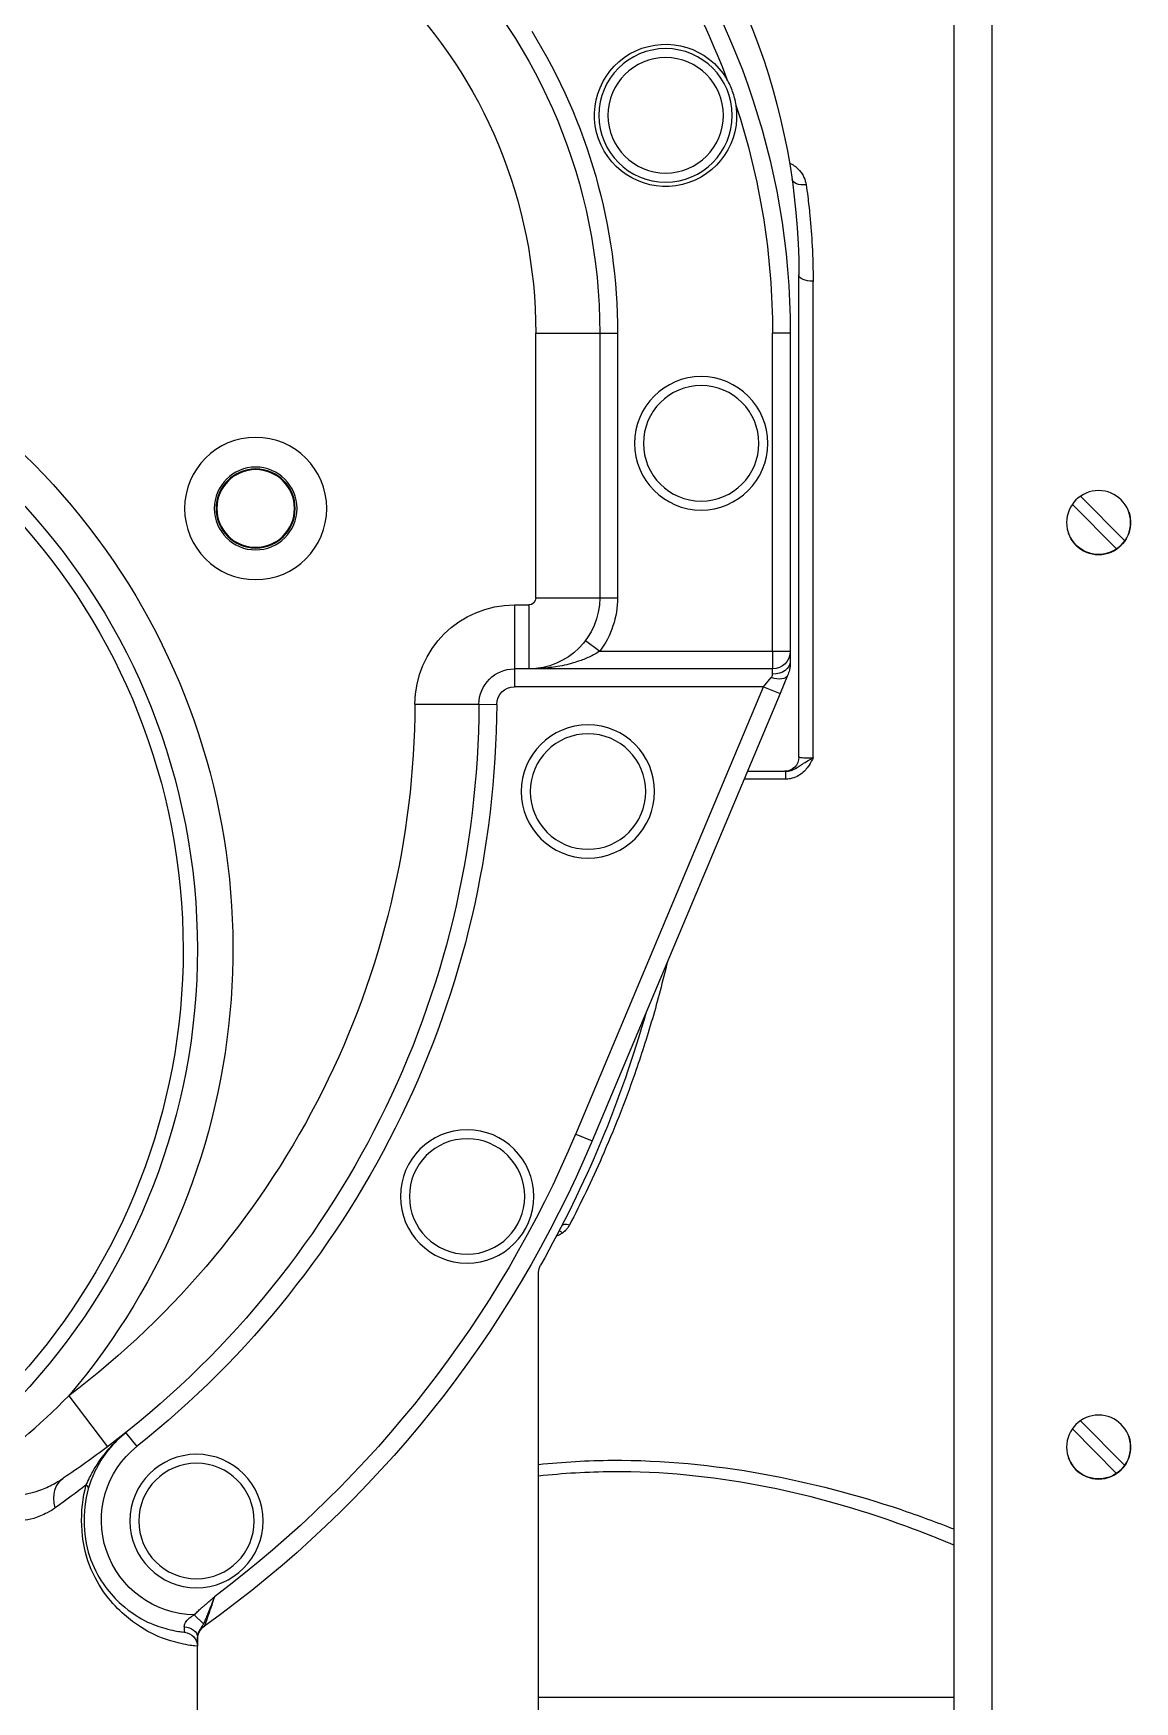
# Model space of a CAD drawing. Header units: inches. Extents: x -883 to 808, y -248 to 1051.
# Drawn here: x -403.9 to -396.15, y -128.97 to -117.24 of the extents above; entities that cross this region are included whole.
import ezdxf

# ---------------------------------------------------------------- set-up
doc = ezdxf.new("R2010")
doc.units = ezdxf.units.IN
doc.header["$MEASUREMENT"] = 0
doc.layers.get('0').update_dxf_attribs({"linetype": 'CONTINUOUS'})
doc.layers.add('EQUIPMENT - COMPRESSORS', color=41, linetype='CONTINUOUS')

# ---------------------------------------------------------------- blocks, each defined once
blk = doc.blocks.new('A$C084a53c6')
for p, q in [((14.696, 43.451), (14.696, 65.701)), ((14.965, 65.701), (14.965, 43.451)), ((14.966, 65.702), (14.966, 43.452)), ((15.955, 55.546), (15.955, 58.897)), ((16.055, 55.552), (16.055, 58.942)), ((16.115, 58.532), (16.24, 58.532)), ((16.115, 58.532), (16.115, 56.297)), ((16.24, 56.297), (16.24, 58.532)), ((17.33, 58.532), (17.33, 56.672)), ((17.455, 58.532), (17.33, 58.532)), ((17.905, 58.532), (17.455, 58.532)), ((17.455, 58.532), (17.455, 56.672)), ((17.905, 56.672), (17.905, 58.532)), ((14.074, 57.386), (13.763, 57.072)), ((13.82, 57.016), (14.131, 57.329)), ((17.455, 56.672), (17.33, 56.672)), ((17.905, 56.672), (17.455, 56.672)), ((18.055, 56.622), (17.955, 56.622)), ((17.955, 56.622), (17.955, 56.172)), ((18.055, 56.622), (18.055, 56.172)), ((17.555, 56.372), (17.455, 56.297)), ((16.24, 56.297), (16.115, 56.297)), ((16.115, 56.297), (16.115, 56.223)), ((17.455, 56.297), (16.24, 56.297)), ((16.24, 56.297), (16.24, 56.172)), ((16.134, 56.126), (16.187, 55.999)), ((16.24, 56.172), (17.955, 56.172)), ((16.24, 56.135), (16.24, 56.172)), ((16.303, 56.047), (16.249, 56.111)), ((17.955, 56.172), (18.055, 56.172)), ((18.055, 56.172), (18.055, 56.047)), ((16.303, 56.047), (16.187, 55.999)), ((16.187, 55.999), (17.509, 52.853)), ((16.303, 56.047), (18.055, 56.047)), ((17.624, 52.902), (16.303, 56.047)), ((18.305, 55.923), (18.18, 55.922)), ((18.755, 55.925), (18.305, 55.923)), ((16.148, 55.452), (16.155, 55.452)), ((16.148, 55.452), (16.148, 55.397)), ((16.148, 55.397), (16.44, 55.397)), ((16.417, 55.452), (16.155, 55.452)), ((17.624, 52.902), (17.509, 52.853)), ((17.885, 48.202), (17.885, 51.93)), ((21.189, 51.061), (20.917, 50.702)), ((14.074, 50.886), (13.763, 50.572)), ((13.82, 50.516), (14.131, 50.829)), ((20.709, 50.706), (20.787, 50.804)), ((20.307, 49.521), (20.242, 49.458)), ((20.285, 49.366), (20.285, 49.3)), ((20.285, 47.202), (20.285, 49.3)), ((17.885, 48.942), (14.966, 48.942))]:
    blk.add_line(p, q)
for centre, radius in [((16.992, 60.064), 0.469), ((16.992, 60.064), 0.406), ((16.742, 57.758), 0.469), ((16.742, 57.758), 0.406), ((19.875, 57.3), 0.5), ((19.875, 57.3), 0.291), ((19.875, 57.3), 0.278), ((19.875, 57.3), 0.273), ((13.947, 57.201), 0.225), ((17.538, 55.31), 0.469), ((17.538, 55.31), 0.406), ((18.388, 52.463), 0.469), ((18.388, 52.463), 0.406), ((13.947, 50.701), 0.225), ((20.291, 50.181), 0.469), ((20.291, 50.181), 0.406)]:
    blk.add_circle(centre, radius)
for centre, radius, start, end in [((21.365, 58.532), 3.91, 91.6765, 180), ((20.805, 58.942), 4.75, 137.8146, 180), ((21.365, 58.532), 3.46, 91.4791, 180), ((21.365, 58.532), 5.25, 141.1249, 180), ((21.365, 58.532), 5.125, 142.5267, 159.608), ((21.365, 58.532), 4.035, 148.2508, 180), ((16.992, 60.064), 0.5, 171.8849, 149.5012), ((21.365, 58.532), 5.125, 161.7781, 180), ((24.885, 54.202), 4.85, 291.0942, 220.356), ((24.885, 54.202), 4.6, 280.9763, 259.0237), ((24.885, 54.202), 4.5, 280.9763, 259.0237), ((13.947, 57.202), 0.225, 160.5355, 340.1569), ((17.955, 56.672), 0.625, 180, 216.8699), ((17.955, 56.672), 0.5, 180, 270), ((17.955, 56.672), 0.05, 180, 270), ((18.055, 55.922), 0.7, 0.2517, 90), ((16.24, 56.297), 0.125, 180, 270), ((18.055, 55.922), 0.25, 0.2517, 90), ((18.055, 55.922), 0.125, 0.2517, 90), ((24.885, 55.952), 6.705, 180.2517, 231.4795), ((24.885, 55.952), 6.58, 180.2517, 232.921), ((24.885, 55.952), 6.13, 180.2517, 232.921), ((16.155, 55.552), 0.1, 180, 270), ((24.885, 55.952), 8.06, 195.7946, 209.53), ((24.885, 55.952), 7.875, 202.79, 233.1756), ((24.885, 55.952), 8, 202.79, 234.4593), ((17.785, 51.93), 0.1, 0, 29.53), ((13.947, 50.702), 0.225, 160.5355, 340.1569), ((20.295, 50.186), 0.665, 271.1186, 51.4795), ((20.165, 49.345), 0.12, 0, 54.4593), ((20.385, 49.3), 0.1, 95.8039, 180)]:
    blk.add_arc(centre, radius, start, end)
for centre, major_axis, ratio, start_param, end_param in [((16.004, 59.63), (0.099, -0.0142), 0.543074, 4.790102, 6.283185), ((15.955, 58.942), (0.1, 0), 0.44461, 4.712389, 6.283185), ((16.24, 56.223), (-0.125, 0), 0.70273, 0, 1.570796), ((16.249, 56.174), (-0.115, -0.048), 0.47871, 0, 1.372312), ((17.668, 52.229), (0.0533, 0.0275), 0.511945, 0, 1.312539), ((17.717, 52.172), (-0.0351, -0.0486), 0.372528, 3.621083, 4.236294), ((21.089, 50.274), (0.139, 0.208), 0.722576, 5.162378, 6.283185), ((21.149, 50.435), (-0.096, -0.028), 0.384453, 5.634663, 6.283185), ((20.385, 49.366), (-0.1, 0), 0.706229, 4.789799, 6.283185)]:
    blk.add_ellipse(centre, major_axis=major_axis, ratio=ratio, start_param=start_param, end_param=end_param)
for points, knots in [([(16.497, 60.135), (16.499, 60.152), (16.502, 60.17), (16.511, 60.202), (16.515, 60.217), (16.526, 60.246), (16.531, 60.26), (16.545, 60.289), (16.552, 60.304), (16.561, 60.318)], [-0.7817337, -0.7817337, -0.7817337, -0.7817337, -0.7052688, -0.7052688, -0.6392917, -0.6392917, -0.5722809, -0.5722809, -0.5027633, -0.5027633, -0.5027633, -0.5027633]), ([(16.12, 59.727), (16.118, 59.727), (16.116, 59.726), (16.089, 59.713), (16.067, 59.696), (16.024, 59.646), (16.009, 59.611), (16.004, 59.576)], [0.2153664, 0.2153664, 0.2153664, 0.2153664, 0.2306948, 0.2306948, 0.4578405, 0.4578405, 0.7909876, 0.7909876, 0.7909876, 0.7909876]), ([(16.004, 59.576), (16, 59.549), (15.996, 59.521), (15.987, 59.45), (15.982, 59.406), (15.97, 59.289), (15.965, 59.217), (15.957, 59.063), (15.955, 58.98), (15.955, 58.897)], [-2.018382, -2.018382, -2.018382, -2.018382, -1.766085, -1.766085, -1.362408, -1.362408, -0.716526, -0.716526, 0, 0, 0, 0]), ([(16.115, 56.223), (16.115, 56.217), (16.115, 56.212), (16.115, 56.202), (16.116, 56.197), (16.117, 56.188), (16.117, 56.185), (16.118, 56.18), (16.119, 56.178), (16.12, 56.172), (16.121, 56.168), (16.123, 56.157), (16.125, 56.15), (16.129, 56.138), (16.132, 56.132), (16.134, 56.126)], [-0.1581316, -0.1581316, -0.1581316, -0.1581316, -0.1300632, -0.1300632, -0.1047622, -0.1047622, -0.088949, -0.088949, -0.0790658, -0.0790658, -0.0592993, -0.0592993, -0.027673, -0.027673, 0, 0, 0, 0]), ([(17.455, 56.297), (17.477, 56.282), (17.503, 56.268), (17.554, 56.244), (17.579, 56.234), (17.622, 56.22), (17.639, 56.215), (17.666, 56.207), (17.677, 56.204), (17.709, 56.197), (17.731, 56.192), (17.788, 56.183), (17.824, 56.178), (17.892, 56.173), (17.923, 56.172), (17.955, 56.172)], [-1.612459, -1.612459, -1.612459, -1.612459, -1.325901, -1.325901, -1.067596, -1.067596, -0.906155, -0.906155, -0.805254, -0.805254, -0.603453, -0.603453, -0.280571, -0.280571, 0.00195, 0.00195, 0.00195, 0.00195]), ([(16.249, 56.111), (16.248, 56.112), (16.247, 56.113), (16.245, 56.117), (16.244, 56.118), (16.243, 56.121), (16.242, 56.122), (16.242, 56.124), (16.241, 56.124), (16.241, 56.125), (16.241, 56.126), (16.24, 56.128), (16.24, 56.13), (16.24, 56.132), (16.24, 56.133), (16.24, 56.135)], [0, 0, 0, 0, 0.027673, 0.027673, 0.0592993, 0.0592993, 0.0790658, 0.0790658, 0.088949, 0.088949, 0.1047622, 0.1047622, 0.1300632, 0.1300632, 0.1581316, 0.1581316, 0.1581316, 0.1581316]), ([(16.055, 55.552), (16.055, 55.551), (16.053, 55.551), (16.047, 55.55), (16.041, 55.549), (16.018, 55.547), (15.998, 55.546), (15.969, 55.546), (15.962, 55.546), (15.955, 55.546)], [-4.2343331, -4.2343331, -4.2343331, -4.2343331, -4.1019733, -4.1019733, -3.8901976, -3.8901976, -3.5513565, -3.5513565, -3.4406482, -3.4406482, -3.4406482, -3.4406482]), ([(16.148, 55.452), (16.141, 55.452), (16.134, 55.453), (16.115, 55.456), (16.104, 55.459), (16.075, 55.472), (16.059, 55.484), (16.017, 55.512), (15.988, 55.529), (15.955, 55.546)], [0, 0, 0, 0, 0.0821068, 0.0821068, 0.2134777, 0.2134777, 0.4236712, 0.4236712, 0.6568546, 0.6568546, 0.6568546, 0.6568546]), ([(15.955, 55.546), (15.968, 55.519), (15.983, 55.492), (16.02, 55.447), (16.042, 55.429), (16.082, 55.409), (16.098, 55.403), (16.126, 55.398), (16.137, 55.397), (16.148, 55.397)], [-0.6568546, -0.6568546, -0.6568546, -0.6568546, -0.4236712, -0.4236712, -0.2134777, -0.2134777, -0.0821068, -0.0821068, 0, 0, 0, 0]), ([(16.979, 54.115), (16.995, 54.046), (17.013, 53.977), (17.048, 53.842), (17.066, 53.777), (17.124, 53.581), (17.165, 53.452), (17.279, 53.124), (17.357, 52.928), (17.512, 52.575), (17.589, 52.415), (17.668, 52.262)], [-5.526907, -5.526907, -5.526907, -5.526907, -4.959342, -4.959342, -4.408304, -4.408304, -3.306228, -3.306228, -1.542906, -1.542906, 0, 0, 0, 0]), ([(17.668, 52.262), (17.672, 52.254), (17.677, 52.247), (17.687, 52.234), (17.692, 52.228), (17.701, 52.219), (17.705, 52.215), (17.712, 52.21), (17.714, 52.208), (17.717, 52.206)], [-0.213575, -0.213575, -0.213575, -0.213575, -0.1377559, -0.1377559, -0.0694119, -0.0694119, -0.0266969, -0.0266969, 0, 0, 0, 0]), ([(17.717, 52.206), (17.724, 52.201), (17.731, 52.197), (17.745, 52.189), (17.752, 52.186), (17.76, 52.183), (17.76, 52.183), (17.76, 52.183)], [-0.3838619, -0.3838619, -0.3838619, -0.3838619, -0.3155285, -0.3155285, -0.2539322, -0.2539322, -0.2525876, -0.2525876, -0.2525876, -0.2525876]), ([(20.787, 50.804), (20.831, 50.768), (20.873, 50.727), (20.943, 50.641), (20.971, 50.597), (21.01, 50.522), (21.023, 50.493), (21.041, 50.444), (21.047, 50.426), (21.053, 50.407)], [-0.002023, -0.002023, -0.002023, -0.002023, 0.515327, 0.515327, 0.981672, 0.981672, 1.273137, 1.273137, 1.455303, 1.455303, 1.455303, 1.455303]), ([(21.066, 50.435), (21.059, 50.452), (21.051, 50.469), (21.029, 50.514), (21.014, 50.541), (20.971, 50.609), (20.941, 50.65), (20.871, 50.73), (20.83, 50.769), (20.787, 50.804)], [-1.455303, -1.455303, -1.455303, -1.455303, -1.273137, -1.273137, -0.981672, -0.981672, -0.515327, -0.515327, 0.002023, 0.002023, 0.002023, 0.002023]), ([(17.885, 50.579), (17.713, 50.597), (17.54, 50.607), (17.367, 50.608), (16.653, 50.613), (15.941, 50.465), (15.212, 50.219), (15.086, 50.172), (14.965, 50.125)], [-66.03387, -66.03387, -66.03387, -66.03387, -64.719244, -64.719244, -64.719244, -59.279689, -59.279689, -58.081941, -58.081941, -58.081941, -58.081941]), ([(14.965, 50.012), (15.101, 50.069), (15.244, 50.124), (15.976, 50.382), (16.67, 50.533), (17.366, 50.527), (17.539, 50.526), (17.713, 50.515), (17.885, 50.497)], [57.879652, 57.879652, 57.879652, 57.879652, 59.279689, 59.279689, 64.719244, 64.719244, 64.719244, 66.070809, 66.070809, 66.070809, 66.070809]), ([(21.701, 50.392), (21.652, 50.368), (21.594, 50.362), (21.483, 50.37), (21.431, 50.383), (21.347, 50.415), (21.315, 50.43), (21.265, 50.458), (21.246, 50.469), (21.228, 50.482)], [0, 0, 0, 0, 0.717797, 0.717797, 1.364824, 1.364824, 1.769217, 1.769217, 2.021962, 2.021962, 2.021962, 2.021962]), ([(20.285, 49.3), (20.285, 49.3), (20.291, 49.301), (20.326, 49.305), (20.365, 49.31), (20.508, 49.346), (20.643, 49.386), (20.884, 49.596), (20.979, 49.706), (21.107, 50.035), (21.118, 50.259), (21.066, 50.435)], [-8.497255, -8.497255, -8.497255, -8.497255, -7.435098, -7.435098, -5.735647, -5.735647, -3.016525, -3.016525, -1.508263, -1.508263, 0, 0, 0, 0]), ([(21.053, 50.407), (21.098, 50.251), (21.089, 50.052), (20.978, 49.76), (20.895, 49.663), (20.686, 49.476), (20.569, 49.441), (20.444, 49.408), (20.41, 49.404), (20.38, 49.4), (20.374, 49.4), (20.374, 49.4)], [0, 0, 0, 0, 1.508263, 1.508263, 3.016525, 3.016525, 5.735647, 5.735647, 7.435098, 7.435098, 8.497255, 8.497255, 8.497255, 8.497255]), ([(21.284, 50.274), (21.302, 50.261), (21.321, 50.249), (21.371, 50.223), (21.403, 50.209), (21.489, 50.185), (21.544, 50.179), (21.663, 50.194), (21.728, 50.217), (21.786, 50.262)], [-2.021962, -2.021962, -2.021962, -2.021962, -1.769217, -1.769217, -1.364824, -1.364824, -0.717797, -0.717797, 0, 0, 0, 0]), ([(20.307, 49.521), (20.3, 49.529), (20.291, 49.537), (20.276, 49.552), (20.268, 49.559), (20.256, 49.57), (20.251, 49.574), (20.243, 49.581), (20.24, 49.583), (20.231, 49.591), (20.225, 49.596), (20.209, 49.61), (20.2, 49.618), (20.181, 49.634), (20.173, 49.641), (20.165, 49.648)], [0, 0, 0, 0, 0.0863332, 0.0863332, 0.1641548, 0.1641548, 0.2127932, 0.2127932, 0.2431922, 0.2431922, 0.3039903, 0.3039903, 0.4012672, 0.4012672, 0.4863845, 0.4863845, 0.4863845, 0.4863845]), ([(20.165, 49.648), (20.169, 49.636), (20.174, 49.625), (20.184, 49.599), (20.189, 49.586), (20.198, 49.564), (20.201, 49.556), (20.206, 49.544), (20.207, 49.54), (20.212, 49.529), (20.214, 49.523), (20.221, 49.506), (20.225, 49.496), (20.234, 49.477), (20.238, 49.467), (20.242, 49.458)], [-0.4863845, -0.4863845, -0.4863845, -0.4863845, -0.4012672, -0.4012672, -0.3039903, -0.3039903, -0.2431922, -0.2431922, -0.2127932, -0.2127932, -0.1641548, -0.1641548, -0.0863332, -0.0863332, 0, 0, 0, 0]), ([(20.165, 49.648), (20.182, 49.596), (20.2, 49.544), (20.214, 49.504), (20.224, 49.472), (20.232, 49.448), (20.234, 49.443), (20.234, 49.443), (20.234, 49.442), (20.234, 49.442)], [4.062444, 4.062444, 4.062444, 4.062444, 4.635945, 4.635945, 4.635945, 5.096088, 5.096088, 5.096088, 5.154496, 5.154496, 5.154496, 5.154496]), ([(20.377, 49.437), (20.377, 49.446), (20.375, 49.456), (20.364, 49.476), (20.356, 49.486), (20.339, 49.501), (20.332, 49.506), (20.318, 49.514), (20.313, 49.518), (20.307, 49.521)], [0, 0, 0, 0, 0.1745625, 0.1745625, 0.3319147, 0.3319147, 0.4302598, 0.4302598, 0.4917254, 0.4917254, 0.4917254, 0.4917254]), ([(20.242, 49.458), (20.246, 49.452), (20.249, 49.447), (20.256, 49.434), (20.26, 49.428), (20.271, 49.411), (20.276, 49.402), (20.283, 49.383), (20.285, 49.374), (20.285, 49.366)], [-0.4917254, -0.4917254, -0.4917254, -0.4917254, -0.4302598, -0.4302598, -0.3319147, -0.3319147, -0.1745625, -0.1745625, 0, 0, 0, 0]), ([(20.374, 49.4), (20.374, 49.4), (20.374, 49.401), (20.375, 49.408), (20.375, 49.412), (20.376, 49.42), (20.376, 49.424), (20.376, 49.431), (20.377, 49.434), (20.377, 49.437)], [-0.4454246, -0.4454246, -0.4454246, -0.4454246, -0.2872989, -0.2872989, -0.144763, -0.144763, -0.0556781, -0.0556781, 0, 0, 0, 0])]:
    blk.add_open_spline(points, degree=3, knots=knots)
for points in [[(21.869, 50.486), (21.622, 50.661), (21.394, 50.855), (21.189, 51.061)], [(20.917, 50.702), (21.018, 50.626), (21.122, 50.552), (21.228, 50.482)], [(21.066, 50.435), (21.135, 50.382), (21.208, 50.328), (21.284, 50.274)]]:
    blk.add_open_spline(points, degree=3)

msp = doc.modelspace()

# ---------------------------------------------------------------- block references
at = {"layer": 'EQUIPMENT - COMPRESSORS', "xscale": -1}
msp.add_blockref('A$C084a53c6', (-382.46019, -177.87785), dxfattribs=at)

doc.saveas('drawing.dxf')
